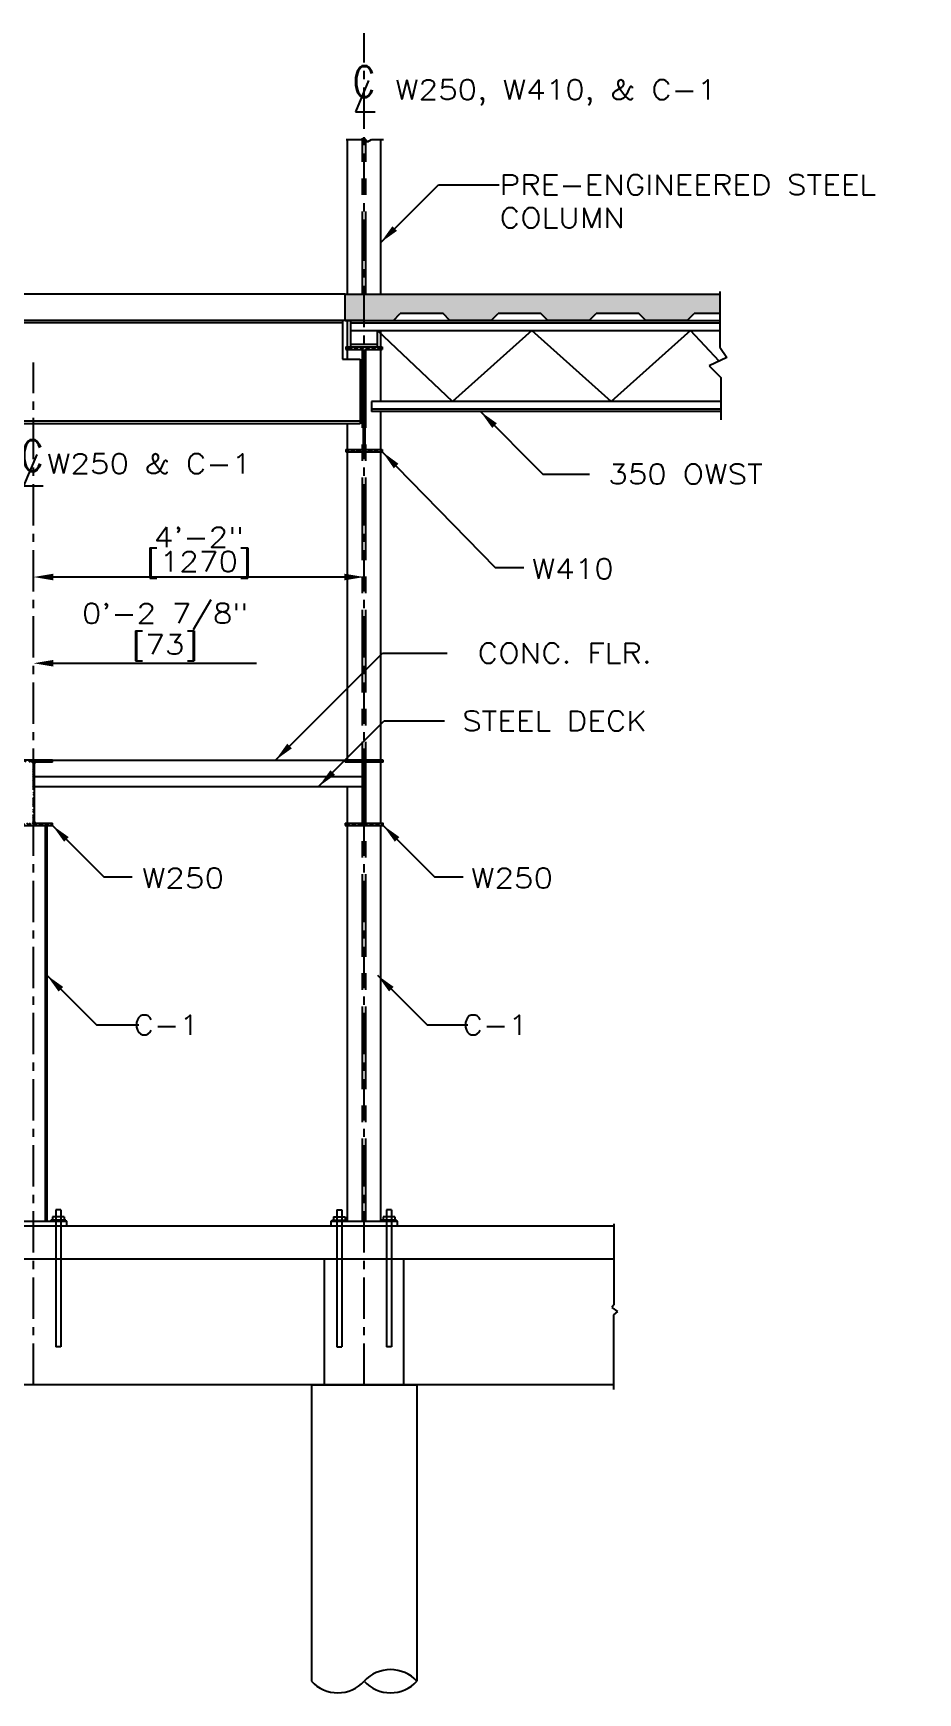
# Model space of a CAD drawing. Header units: inches. Extents: x -229 to 9761, y -1201 to 3580.
# Drawn here: x 1147.6 to 1281.4, y 352.4 to 603.5 of the extents above; entities that cross this region are included whole.
import ezdxf

# ---------------------------------------------------------------- set-up
doc = ezdxf.new("R2010")
doc.units = ezdxf.units.IN
doc.header["$MEASUREMENT"] = 0
doc.linetypes.add('CENTER', pattern=[2, 1.25, -0.25, 0.25, -0.25])
doc.layers.get('DEFPOINTS').update_dxf_attribs({"linetype": 'CONTINUOUS'})
for name, color, linetype in [('C-241-1', 241, 'CONTINUOUS'), ('CENTER', 1, 'CENTER'), ('L1', 1, 'CONTINUOUS'), ('LAYER131A', 131, 'CONTINUOUS'), ('Section-Stiffener', 2, 'CONTINUOUS'), ('Struc_Section_BP', 135, 'CONTINUOUS'), ('Struc_Section_Conc', 71, 'CONTINUOUS'), ('Struc_Section_Dim', 5, 'CONTINUOUS'), ('Struc_Section_PreEngCol', 150, 'CONTINUOUS'), ('Struc_Section_Steel', 11, 'CONTINUOUS'), ('Structural_Steel_Deck', 41, 'CONTINUOUS'), ('Structural_Steel_Joist', 21, 'CONTINUOUS'), ('Structural_SteelBeam', 22, 'CONTINUOUS'), ('TEXT', 4, 'CONTINUOUS')]:
    doc.layers.add(name, color=color, linetype=linetype)
doc.styles.add('ROMANS', font='ROMANS.SHX', dxfattribs={"width": 0.8})
doc.styles.add('ROMANS-115', font='romans.shx', dxfattribs={"width": 1.15})
doc.dimstyles.new('48-ROMANS-115', dxfattribs={"dimtxt": 3, "dimasz": 3, "dimexe": 3, "dimexo": 3, "dimgap": 0.0625, "dimtad": 1, "dimdec": 4, "dimzin": 1, "dimdsep": 46, "dimlunit": 4, "dimtxsty": 'ROMANS-115', "dimcen": 0.0625, "dimclrd": 256, "dimclre": 256, "dimclrt": 256, "dimadec": 0, "dimazin": 0, "dimtfac": 1, "dimtdec": 4, "dimtofl": 0, "dimtmove": 0, "dimatfit": 0, "dimfxl": 1, "dimfrac": 2, "dimtolj": 1, "dimtzin": 0, "dimarcsym": 0})
doc.dimstyles.new('48-ROMANS-115-BPV', dxfattribs={"dimtxt": 3, "dimasz": 3, "dimexe": 3, "dimexo": 3, "dimgap": 0.0625, "dimtad": 1, "dimdec": 4, "dimzin": 1, "dimdsep": 46, "dimlunit": 4, "dimtxsty": 'ROMANS-115', "dimcen": 0.0625, "dimclrd": 256, "dimclre": 256, "dimclrt": 256, "dimadec": 0, "dimazin": 0, "dimtfac": 1, "dimtdec": 4, "dimtofl": 0, "dimtmove": 0, "dimatfit": 0, "dimfxl": 1, "dimfrac": 2, "dimtolj": 1, "dimtzin": 0, "dimarcsym": 0})

# ---------------------------------------------------------------- blocks, each defined once
blk = doc.blocks.new('CLMARK')
at = {"layer": 'TEXT'}
for p, q in [((1.52, 4.57), (-3.55, -7.61)), ((-3.55, -7.61), (4.06, -7.61))]:
    blk.add_line(p, q, dxfattribs=at)
at = {"layer": 'TEXT', "style": 'ROMANS', "width": 0.8}
blk.add_text('C', height=12, dxfattribs=at).set_placement((-4.59, -1.9))
blk = doc.blocks.new('*D41')
at = {"layer": 'DEFPOINTS', "color": 0, "ltscale": 2}
for p in [(1147.64, 521.22), (1147.64, 519.96), (1197.64, 519.96)]:
    blk.add_point(p, dxfattribs=at)
at = {"layer": 'Section-Stiffener', "lineweight": -2, "ltscale": 2}
blk.add_line((1194.64, 521.22), (1150.64, 521.22), dxfattribs=at)
at = {"layer": 'Section-Stiffener', "ltscale": 2}
for points in [[(1150.64, 521.72), (1150.64, 520.72), (1147.64, 521.22)], [(1194.64, 521.72), (1194.64, 520.72), (1197.64, 521.22)]]:
    blk.add_solid(points, dxfattribs=at)
at = {"layer": 'Section-Stiffener', "ltscale": 2, "char_height": 3, "attachment_point": 5, "style": 'ROMANS-115'}
for s, insert in [('\\A1;4\'-2"', (1172.64, 527.26)), ('\\A1;[1270]', (1172.64, 523.07))]:
    blk.add_mtext(s, dxfattribs=dict(at, insert=insert))
blk = doc.blocks.new('*D43')
at = {"layer": 'DEFPOINTS', "color": 0, "ltscale": 2}
for p in [(1147.64, 508.18), (1144.77, 500.58), (1147.64, 500.58)]:
    blk.add_point(p, dxfattribs=at)
at = {"layer": 'Struc_Section_Dim', "lineweight": -2, "ltscale": 2}
for p, q in [((1144.77, 503.58), (1144.77, 511.18)), ((1141.77, 508.18), (1138.77, 508.18)), ((1150.64, 508.18), (1181.37, 508.18))]:
    blk.add_line(p, q, dxfattribs=at)
at = {"layer": 'Struc_Section_Dim', "ltscale": 2}
for points in [[(1141.77, 508.68), (1141.77, 507.68), (1144.77, 508.18)], [(1150.64, 508.68), (1150.64, 507.68), (1147.64, 508.18)]]:
    blk.add_solid(points, dxfattribs=at)
at = {"layer": 'Struc_Section_Dim', "ltscale": 2, "char_height": 3, "attachment_point": 5, "style": 'ROMANS-115'}
for s, insert in [('\\A1;0\'-2 7/8"', (1167.51, 515.22)), ('\\A1;[73]', (1167.51, 510.53))]:
    blk.add_mtext(s, dxfattribs=dict(at, insert=insert))

msp = doc.modelspace()

# ---------------------------------------------------------------- hatches: boundary and pattern name
at = {"layer": 'Struc_Section_Dim', "ltscale": 2}
h = msp.add_hatch(dxfattribs=at)
h.set_pattern_fill('AR-CONC', color=256, scale=0.2, style=0)
h.set_pattern_definition([(130, (1644.5789, 0), (-1.4345204, -0.1255043), [0.15, -1.65]), (185, (1644.5789, 0), (0.2775027, 1.5043843), [0.12, -1.32]), (79.5486, (1644.4593, -0.0105), (-1.1570188, 1.378879), [0.1274804, -1.4022842]), (133.8158, (1644.5789, 0.4), (-2.134482, -0.331038), [0.225, -2.475]), (83.3644, (1644.401, 0.3724), (-1.8693254, 1.948236), [0.1912206, -2.103426]), (188.8158, (1644.5789, 0.4), (-1.869324, 1.948237), [0.18, -1.98]), (159, (1644.3789, 0.3), (-1.1938141, -0.8052378), [0.15, -1.65]), (214, (1644.3789, 0.3), (-0.4866307, 1.4503), [0.12, -1.32]), (108.5486, (1644.2794, 0.2329), (-1.6804453, 0.645061), [0.1274804, -1.4022842]), (142.5, (1644.57886, 0), (-0.0243197, 0.6657877), [0, -1.304, 0, -1.34, 0, -1.325]), (172.5, (1644.57886, 0), (-0.5261391, 0.7888234), [0, -0.764, 0, -1.274, 0, -0.505]), (212.5, (1645.02486, 0), (-1.06764487, -0.04510974), [0, -0.5, 0, -1.56, 0, -2.07]), (222.5, (1645.2249, 0), (-1.1663723, 0.20021), [0, -0.65, 0, -1.036, 0, -1.47])])
h.paths.add_polyline_path([(1197.64283, 564.027184), (1251.43827, 564.027184), (1251.43827, 561.072529), (1247.543412, 561.072529), (1246.498067, 560.027184), (1240.250675, 560.027184), (1239.20533, 561.072529), (1232.730912, 561.072529), (1231.685567, 560.027184), (1225.438175, 560.027184), (1224.39283, 561.072529), (1217.918412, 561.072529), (1216.873067, 560.027184), (1210.625675, 560.027184), (1209.58033, 561.072529), (1203.105912, 561.072529), (1202.060567, 560.027184), (1197.64283, 560.027184)])
h.paths.add_polyline_path([(1194.76783, 564.027184), (1197.64283, 564.027184), (1197.64283, 560.027184), (1195.64283, 560.027184), (1194.76783, 560.027184)])
at = {"layer": 'Struc_Section_Steel', "ltscale": 2}
h = msp.add_hatch(dxfattribs=at)
h.set_pattern_fill('STEEL', color=256, scale=5, style=0)
h.set_pattern_definition([(135, (1252.51846, 509.7791), (0.4419417, 0.4419417), []), (135, (1252.51846, 510.0916), (0.4419417, 0.4419417), [])])
h.paths.add_polyline_path([(1144.76783, 493.214684), (1144.76783, 493.527184), (1150.51783, 493.527184), (1150.51783, 493.214684), (1148.01783, 493.214684, 0.4142135624), (1147.76783, 492.964684), (1147.76783, 484.214684, 0.4142135624), (1148.01783, 483.964684), (1150.51783, 483.964684), (1150.51783, 483.652184), (1144.76783, 483.652184), (1144.76783, 483.964684), (1147.26783, 483.964684, 0.4142135624), (1147.51783, 484.214684), (1147.51783, 492.964684, 0.4142135624), (1147.26783, 493.214684)])
h = msp.add_hatch(dxfattribs=at)
h.set_pattern_fill('STEEL', color=256, scale=5, style=0)
h.set_pattern_definition([(135, (1302.51846, 509.7791), (0.4419417, 0.4419417), []), (135, (1302.51846, 510.0916), (0.4419417, 0.4419417), [])])
h.paths.add_polyline_path([(1194.76783, 493.214684), (1194.76783, 493.527184), (1200.51783, 493.527184), (1200.51783, 493.214684), (1198.01783, 493.214684, 0.4142135624), (1197.76783, 492.964684), (1197.76783, 484.214684, 0.4142135624), (1198.01783, 483.964684), (1200.51783, 483.964684), (1200.51783, 483.652184), (1194.76783, 483.652184), (1194.76783, 483.964684), (1197.26783, 483.964684, 0.4142135624), (1197.51783, 484.214684), (1197.51783, 492.964684, 0.4142135624), (1197.26783, 493.214684)])
at = {"layer": 'Structural_SteelBeam'}
h = msp.add_hatch(dxfattribs=at)
h.set_pattern_fill('STEEL', color=256, scale=5, style=0)
h.set_pattern_definition([(45, (1037.7201, 571.9816), (-0.4419417, 0.4419417), []), (45, (1037.7201, 572.2941), (-0.4419417, 0.4419417), [])])
h.paths.add_polyline_path([(1194.89283, 556.027184), (1194.89283, 555.652184), (1197.51783, 555.652184), (1197.51783, 540.527184), (1194.89283, 540.527184), (1194.89283, 540.152184), (1197.64283, 540.152184), (1197.64283, 556.027184)])
h.paths.add_polyline_path([(1200.39283, 555.652184), (1200.39283, 556.027184), (1197.64283, 556.027184), (1197.64283, 540.152184), (1200.39283, 540.152184), (1200.39283, 540.527184), (1197.76783, 540.527184), (1197.76783, 555.652184)])

# ---------------------------------------------------------------- linework, layer by layer
at = {"layer": 'C-241-1'}
for p, q in [((1152.263758, 424.457596), (1150.521902, 424.457596)), ((1150.521902, 424.457596), (1150.521902, 423.962751)), ((1151.016748, 425.498833), (1151.016748, 424.457596)), ((1151.768912, 425.498833), (1151.016748, 425.498833)), ((1151.768912, 425.498833), (1151.768912, 424.457596)), ((1152.263758, 424.457596), (1152.263758, 423.962751)), ((1193.021902, 424.457596), (1194.763758, 424.457596)), ((1193.021902, 424.457596), (1193.021902, 423.962751)), ((1193.516748, 425.498833), (1193.516748, 424.457596)), ((1193.516748, 425.498833), (1194.268912, 425.498833)), ((1194.268912, 425.498833), (1194.268912, 424.457596)), ((1194.763758, 424.457596), (1194.763758, 423.962751)), ((1202.263758, 424.457596), (1200.521902, 424.457596)), ((1200.521902, 424.457596), (1200.521902, 423.962751)), ((1201.016748, 425.498833), (1201.016748, 424.457596)), ((1201.768912, 425.498833), (1201.016748, 425.498833)), ((1201.768912, 425.498833), (1201.768912, 424.457596)), ((1202.263758, 424.457596), (1202.263758, 423.962751)), ((1152.513758, 423.962751), (1150.271902, 423.962751)), ((1150.271902, 423.962751), (1150.271902, 423.777184)), ((1152.513758, 423.777184), (1150.271902, 423.777184)), ((1152.513758, 423.962751), (1152.513758, 423.777184)), ((1192.771902, 423.962751), (1195.013758, 423.962751)), ((1192.771902, 423.962751), (1192.771902, 423.777184)), ((1192.771902, 423.777184), (1195.013758, 423.777184)), ((1195.013758, 423.962751), (1195.013758, 423.777184)), ((1202.513758, 423.962751), (1200.271902, 423.962751)), ((1200.271902, 423.962751), (1200.271902, 423.777184)), ((1202.513758, 423.777184), (1200.271902, 423.777184)), ((1202.513758, 423.962751), (1202.513758, 423.777184))]:
    msp.add_line(p, q, dxfattribs=at)
at = {"layer": 'C-241-1', "ltscale": 10}
for p, q in [((1151.016748, 424.457596), (1151.016748, 404.777184)), ((1151.768912, 424.457596), (1151.768912, 404.777184)), ((1193.516748, 424.457596), (1193.516748, 404.777184)), ((1194.268912, 424.457596), (1194.268912, 404.777184)), ((1201.016748, 424.457596), (1201.016748, 404.777184)), ((1201.768912, 424.457596), (1201.768912, 404.777184)), ((1151.768912, 404.777184), (1151.016748, 404.777184)), ((1193.516748, 404.777184), (1194.268912, 404.777184)), ((1201.768912, 404.777184), (1201.016748, 404.777184))]:
    msp.add_line(p, q, dxfattribs=at)
at = {"layer": 'CENTER', "ltscale": 5}
for p, q in [((1197.64283, 399.027184), (1197.64283, 603.481978)), ((1147.64283, 399.027184), (1147.64283, 553.687866))]:
    msp.add_line(p, q, dxfattribs=at)
at = {"layer": 'CENTER', "ltscale": 10}
for p, q in [((1197.39283, 564.027184), (1197.39283, 587.526192)), ((1197.89283, 564.027184), (1197.89283, 587.353301)), ((1197.39283, 423.777184), (1197.39283, 555.652184)), ((1197.89283, 423.777184), (1197.89283, 555.652184))]:
    msp.add_line(p, q, dxfattribs=at)
at = {"layer": 'L1'}
for p, q in [((1251.43827, 564.427107), (1251.43827, 555.987627)), ((1251.43827, 555.987627), (1252.495654, 554.403247)), ((1252.495654, 554.403247), (1249.85219, 553.171918)), ((1249.85219, 553.171918), (1251.614501, 551.3787)), ((1251.614501, 551.3787), (1251.614501, 545.016131))]:
    msp.add_line(p, q, dxfattribs=at)
at = {"layer": 'LAYER131A'}
for p, q in [((1149.64283, 483.652184), (1149.64283, 423.777184)), ((1189.656921, 399.027184), (1189.656921, 354.200354)), ((1189.656921, 399.027184), (1205.628738, 399.027184)), ((1205.628738, 399.027184), (1205.628738, 354.200354))]:
    msp.add_line(p, q, dxfattribs=at)
for centre, start, end in [((1193.649876, 357.870268), 222.58603586, 317.41396414), ((1201.635784, 350.53044), 42.58603586, 137.41396414), ((1201.635784, 357.870268), 222.58603586, 317.41396414)]:
    msp.add_arc(centre, 5.423279, start, end, dxfattribs=at)
at = {"layer": 'Struc_Section_BP', "ltscale": 2}
for points in [[(1152.64283, 423.027184), (1142.64283, 423.027184), (1142.64283, 423.777184), (1152.64283, 423.777184)], [(1202.64283, 423.027184), (1192.64283, 423.027184), (1192.64283, 423.777184), (1202.64283, 423.777184)]]:
    msp.add_lwpolyline(points, close=True, dxfattribs=at)
at = {"layer": 'Struc_Section_Conc', "ltscale": 2}
for p, q in [((1194.76783, 564.027184), (1046.568741, 564.027184)), ((1194.76783, 564.027184), (1251.43827, 564.027184)), ((1194.76783, 560.027184), (1194.76783, 564.027184)), ((1197.51783, 560.027184), (1052.95172, 560.027184)), ((1194.39283, 560.027184), (1194.39283, 554.152184)), ((1194.76783, 560.027184), (1202.060567, 560.027184)), ((1202.060567, 560.027184), (1203.105912, 561.072529)), ((1209.58033, 561.072529), (1203.105912, 561.072529)), ((1210.625675, 560.027184), (1209.58033, 561.072529)), ((1210.625675, 560.027184), (1213.672776, 560.027184)), ((1216.873067, 560.027184), (1210.655621, 560.027184)), ((1216.873067, 560.027184), (1217.918412, 561.072529)), ((1224.39283, 561.072529), (1217.918412, 561.072529)), ((1225.438175, 560.027184), (1224.39283, 561.072529)), ((1225.438175, 560.027184), (1228.485276, 560.027184)), ((1231.685567, 560.027184), (1225.468121, 560.027184)), ((1231.685567, 560.027184), (1232.730912, 561.072529)), ((1239.20533, 561.072529), (1232.730912, 561.072529)), ((1240.250675, 560.027184), (1239.20533, 561.072529)), ((1240.250675, 560.027184), (1243.297776, 560.027184)), ((1246.498067, 560.027184), (1240.280621, 560.027184)), ((1246.498067, 560.027184), (1247.543412, 561.072529)), ((1251.43827, 561.072529), (1247.543412, 561.072529)), ((1194.39283, 559.652184), (1053.550124, 559.652184)), ((1194.39283, 554.152184), (1197.01783, 554.152184)), ((1197.01783, 554.152184), (1197.01783, 544.402184)), ((1197.01783, 544.777184), (1077.286826, 544.777184)), ((1197.01783, 544.402184), (1077.885231, 544.402184)), ((1150.51783, 493.527184), (1194.76783, 493.527184)), ((1147.76783, 489.527184), (1197.51783, 489.527184)), ((1235.400553, 423.027184), (985.080253, 423.027184)), ((1235.400553, 423.409351), (1235.400553, 411.154225)), ((1235.361628, 418.027184), (985.041328, 418.027184)), ((1191.64283, 399.027184), (1191.64283, 418.027184)), ((1203.64283, 399.027184), (1203.64283, 418.027184)), ((1235.400553, 411.154225), (1235.089154, 410.726553)), ((1235.089154, 410.726553), (1235.945501, 410.104484)), ((1235.945501, 410.104484), (1235.361628, 409.599053)), ((1235.361628, 409.599053), (1235.361628, 398.349494)), ((1235.400553, 399.027184), (985.080253, 399.027184)), ((1203.64283, 399.027184), (1191.64283, 399.027184))]:
    msp.add_line(p, q, dxfattribs=at)
at = {"layer": 'Struc_Section_Conc', "ltscale": 20}
msp.add_line((1147.76783, 491.027184), (1197.51783, 491.027184), dxfattribs=at)
at = {"layer": 'Struc_Section_PreEngCol', "ltscale": 5}
for p, q in [((1197.139635, 587.399724), (1197.658792, 587.659038)), ((1197.658792, 587.659038), (1198.140872, 587.02927)), ((1194.933195, 587.399724), (1197.139635, 587.399724)), ((1195.14283, 564.027184), (1195.14283, 587.399724)), ((1198.140872, 587.02927), (1198.734198, 587.399724)), ((1198.734198, 587.399724), (1200.551263, 587.399724)), ((1200.14283, 564.027184), (1200.14283, 587.399724)), ((1195.14283, 554.152184), (1195.14283, 560.027184)), ((1200.14283, 556.027184), (1200.14283, 558.527184)), ((1200.14283, 547.747184), (1200.14283, 555.652184)), ((1200.14283, 540.527184), (1200.14283, 546.247184)), ((1195.14283, 540.527184), (1195.14283, 544.402184)), ((1195.14283, 493.527184), (1195.14283, 540.152184)), ((1200.14283, 493.527184), (1200.14283, 540.152184)), ((1200.14283, 483.964684), (1200.14283, 493.214684)), ((1195.14283, 483.964684), (1195.14283, 489.527184)), ((1195.14283, 423.777184), (1195.14283, 483.652184)), ((1200.14283, 423.777184), (1200.14283, 483.652184))]:
    msp.add_line(p, q, dxfattribs=at)
at = {"layer": 'Struc_Section_Steel'}
for p, q in [((1150.51783, 493.527184), (1144.76783, 493.527184)), ((1147.76783, 484.214684), (1147.76783, 492.964684)), ((1150.51783, 493.214684), (1148.01783, 493.214684)), ((1200.51783, 493.527184), (1194.76783, 493.527184)), ((1194.76783, 493.527184), (1194.76783, 493.214684)), ((1197.26783, 493.214684), (1194.76783, 493.214684)), ((1197.51783, 484.214684), (1197.51783, 492.964684)), ((1197.76783, 484.214684), (1197.76783, 492.964684)), ((1200.51783, 493.214684), (1198.01783, 493.214684)), ((1200.51783, 493.214684), (1200.51783, 493.527184)), ((1144.76783, 483.652184), (1150.51783, 483.652184)), ((1148.01783, 483.964684), (1150.51783, 483.964684)), ((1150.51783, 483.652184), (1150.51783, 483.964684)), ((1194.76783, 483.964684), (1197.26783, 483.964684)), ((1194.76783, 483.964684), (1194.76783, 483.652184)), ((1194.76783, 483.652184), (1200.51783, 483.652184)), ((1198.01783, 483.964684), (1200.51783, 483.964684)), ((1200.51783, 483.652184), (1200.51783, 483.964684))]:
    msp.add_line(p, q, dxfattribs=at)
at = {"layer": 'Struc_Section_Steel', "ltscale": 2}
for p, q in [((1150.51783, 493.527184), (1147.95783, 493.527184)), ((1150.51783, 493.214684), (1150.51783, 493.527184)), ((1200.51783, 493.527184), (1197.95783, 493.527184)), ((1200.51783, 493.214684), (1200.51783, 493.527184))]:
    msp.add_line(p, q, dxfattribs=at)
at = {"layer": 'Struc_Section_Steel', "ltscale": 4}
msp.add_line((1149.39283, 483.652184), (1149.39283, 423.777184), dxfattribs=at)
at = {"layer": 'Struc_Section_Steel'}
for centre, start, end in [((1148.01783, 492.964684), 90, 180), ((1197.26783, 492.964684), 0, 90), ((1198.01783, 492.964684), 90, 180), ((1148.01783, 484.214684), 180, 270), ((1197.26783, 484.214684), 270, 0), ((1198.01783, 484.214684), 180, 270)]:
    msp.add_arc(centre, 0.25, start, end, dxfattribs=at)
at = {"layer": 'Structural_Steel_Deck'}
msp.add_line((1240.250675, 560.027184), (1243.297776, 560.027184), dxfattribs=at)
at = {"layer": 'Structural_Steel_Joist'}
for p, q in [((1195.64283, 560.027184), (1251.43827, 560.027184)), ((1195.64283, 556.027184), (1195.64283, 560.027184)), ((1195.64283, 559.652184), (1251.43827, 559.652184)), ((1195.64283, 558.527184), (1251.43827, 558.527184)), ((1211.01783, 547.747184), (1199.64283, 558.527184)), ((1199.64283, 556.027184), (1199.64283, 558.527184)), ((1223.01783, 558.527184), (1211.01783, 547.747184)), ((1235.01783, 547.747184), (1223.01783, 558.527184)), ((1247.01783, 558.527184), (1235.01783, 547.747184)), ((1251.327019, 553.858895), (1247.01783, 558.527184)), ((1199.64283, 556.402184), (1195.64283, 556.402184)), ((1195.64283, 556.027184), (1199.64283, 556.027184)), ((1251.614501, 547.747184), (1198.76783, 547.747184)), ((1198.76783, 547.747184), (1198.76783, 546.247184)), ((1251.614501, 546.622184), (1198.76783, 546.622184)), ((1251.614501, 546.247184), (1198.76783, 546.247184))]:
    msp.add_line(p, q, dxfattribs=at)
at = {"layer": 'Structural_SteelBeam'}
for p, q in [((1194.89283, 556.027184), (1200.39283, 556.027184)), ((1194.89283, 556.027184), (1194.89283, 555.652184)), ((1194.89283, 555.652184), (1197.51783, 555.652184)), ((1197.51783, 555.652184), (1197.51783, 540.527184)), ((1197.76783, 555.652184), (1197.76783, 540.527184)), ((1197.76783, 555.652184), (1200.39283, 555.652184)), ((1200.39283, 556.027184), (1200.39283, 555.652184)), ((1194.89283, 540.527184), (1197.51783, 540.527184)), ((1194.89283, 540.527184), (1194.89283, 540.152184)), ((1194.89283, 540.152184), (1200.39283, 540.152184)), ((1197.76783, 540.527184), (1200.39283, 540.527184)), ((1200.39283, 540.527184), (1200.39283, 540.152184))]:
    msp.add_line(p, q, dxfattribs=at)

# ---------------------------------------------------------------- block references
at = {"layer": 'Struc_Section_Dim', "ltscale": 2, "xscale": 0.390625, "yscale": 0.390625, "zscale": 0.390625}
for p in [(1197.723217, 594.556795), (1147.512724, 537.980609)]:
    msp.add_blockref('CLMARK', p, dxfattribs=at)

# ---------------------------------------------------------------- texts
at = {"layer": 'Struc_Section_Dim', "ltscale": 2, "style": 'ROMANS-115', "width": 1.15}
for s, p in [('W250, W410, & C-1', (1202.323734, 593.440812)), ('W250 & C-1', (1149.66228, 536.864627))]:
    msp.add_text(s, height=3, dxfattribs=at).set_placement(p)
at = {"layer": 'Struc_Section_Dim', "ltscale": 2, "char_height": 3, "style": 'ROMANS-115'}
for s, insert, attachment_point in [('\\A1;PRE-ENGINEERED STEEL\\PCOLUMN', (1218.142021, 582.053524), 1), ('\\A1;350 OWST', (1257.928717, 538.299279), 3), ('W410', (1235.410661, 523.969001), 3), ('CONC. FLR.', (1241.128468, 511.213782), 3), ('STEEL DECK', (1240.405053, 500.950663), 3), ('W250', (1176.4405, 477.191322), 3), ('W250', (1226.226061, 477.191322), 3), ('\\A1;C-1', (1172.668542, 454.966952), 3), ('\\A1;C-1', (1222.418542, 454.966952), 3)]:
    msp.add_mtext(s, dxfattribs=dict(at, insert=insert, attachment_point=attachment_point))

# ---------------------------------------------------------------- dimensions: what is measured, and where the dimension line sits
at = {"layer": 'Section-Stiffener', "ltscale": 2}
dim = msp.add_linear_dim(base=(1147.64283, 521.216833), p1=(1197.64283, 519.959822), p2=(1147.64283, 519.959822), angle=180, dimstyle='48-ROMANS-115-BPV', override={"dimpost": '\\X', "dimse1": 1, "dimse2": 1}, dxfattribs=at)
dim.commit()
dim.dimension.update_dxf_attribs({"geometry": '*D41', "text_midpoint": (1172.64283, 525.413262)})
at = {"layer": 'Struc_Section_Dim', "ltscale": 2}
dim = msp.add_linear_dim(base=(1147.64283, 508.178702), p1=(1144.76783, 500.577184), p2=(1147.64283, 500.577184), dimstyle='48-ROMANS-115-BPV', override={"dimpost": '\\X', "dimse2": 1}, dxfattribs=at)
dim.commit()
dim.dimension.update_dxf_attribs({"geometry": '*D43', "text_midpoint": (1167.50533, 512.875131)})

# ---------------------------------------------------------------- leaders
at = {"layer": 'Struc_Section_Dim', "ltscale": 2, "annotation_type": 0, "has_hookline": 1, "hookline_direction": 0}
for points, dimstyle, override, text_width in [([(1200.14283, 571.817886), (1208.878467, 580.553524), (1218.079521, 580.553524)], '48-ROMANS-115-BPV', {"dimgap": 0.0625, "dimtad": 0, "dimse1": 1, "dimse2": 1}, 63.25), ([(1215.241409, 546.247184), (1224.689313, 536.799279), (1231.744789, 536.799279)], '48-ROMANS-115', {"dimgap": 0.0625, "dimtad": 0}, 26.121429), ([(1184.228043, 493.527184), (1200.414641, 509.713782), (1210.180253, 509.713782)], '48-ROMANS-115', {"dimgap": 0.0625, "dimtad": 0}, 28.914286), ([(1190.760542, 489.527184), (1200.684021, 499.450663), (1209.78541, 499.450663)], '48-ROMANS-115', {"dimgap": 0.0625, "dimtad": 0}, 30.885714), ([(1149.64283, 460.993866), (1157.169745, 453.466952), (1163.570328, 453.466952)], '48-ROMANS-115-BPV', {"dimgap": 0.0625, "dimtad": 0, "dimse1": 1, "dimse2": 1}, 9.035714), ([(1199.64283, 460.993866), (1207.169745, 453.466952), (1213.320328, 453.466952)], '48-ROMANS-115-BPV', {"dimgap": 0.0625, "dimtad": 0, "dimse1": 1, "dimse2": 1}, 9.035714)]:
    msp.add_leader(points, dimstyle=dimstyle, override=override, dxfattribs=dict(at, text_width=text_width))
at = {"layer": 'Struc_Section_Dim', "ltscale": 2}
for points in [[(1200.39283, 540.152184), (1217.46911, 522.663183), (1221.786643, 522.663183)], [(1150.482269, 483.652184), (1158.248949, 475.885504), (1162.566482, 475.885504)], [(1200.51783, 483.652184), (1208.28451, 475.885504), (1212.602043, 475.885504)]]:
    msp.add_leader(points, dimstyle='48-ROMANS-115', override={"dimgap": 0.0625, "dimtad": 0}, dxfattribs=at)

doc.saveas('drawing.dxf')
